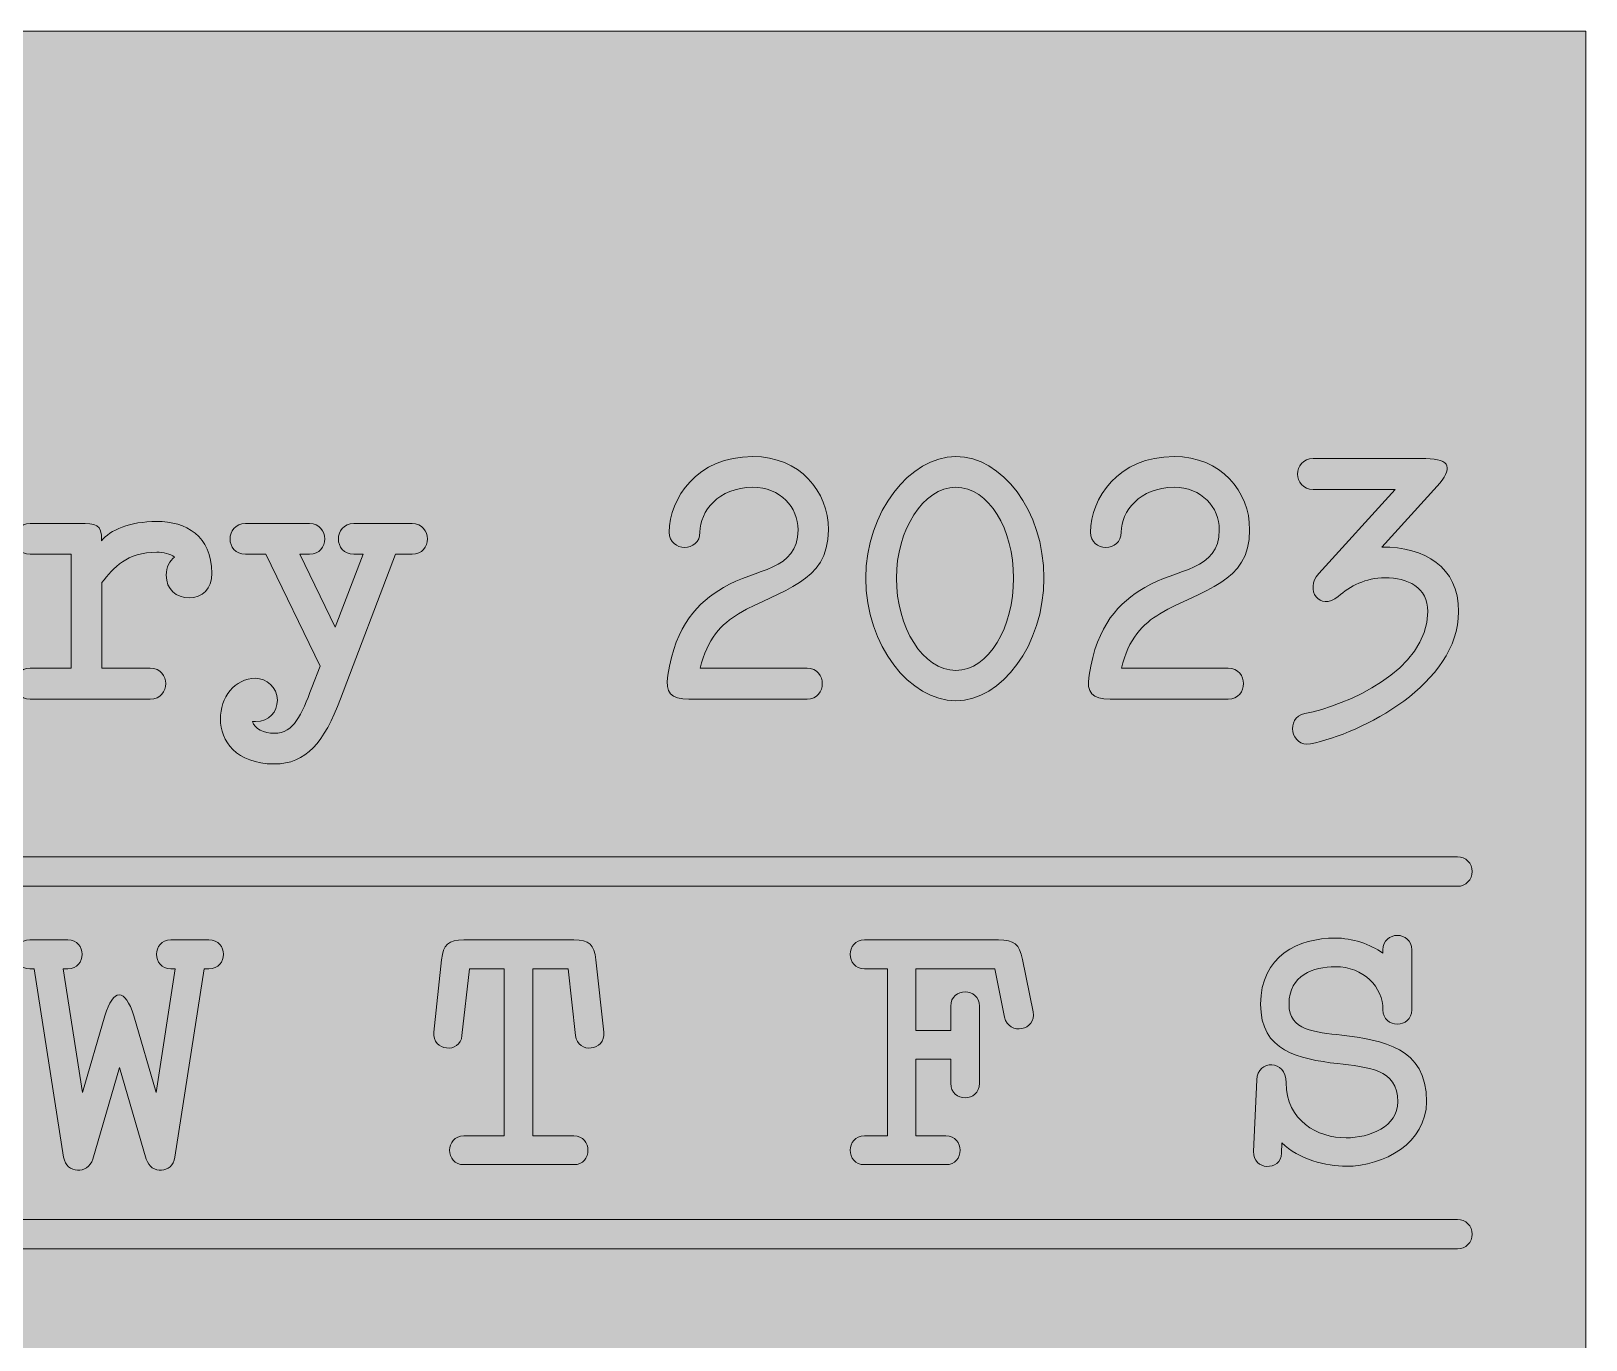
# Model space of a CAD drawing. Extents: x -301 to 968, y -992 to -13.
# Drawn here: x 682.2 to 967.8, y -252.9 to -12.6 of the extents above; entities that cross this region are included whole.
import ezdxf

# ---------------------------------------------------------------- set-up
doc = ezdxf.new("R2010")
doc.units = 0
doc.header["$MEASUREMENT"] = 0
doc.layers.add('Layer 1', color=7, linetype='Continuous', lineweight=0)

# ---------------------------------------------------------------- blocks, each defined once
blk = doc.blocks.new('Block_8')
at = {"layer": 'Layer 1', "true_color": 0x7c3800, "transparency": 33554687}
h = blk.add_hatch(color=36, dxfattribs=at)
h.dxf.hatch_style = 2
edge = h.paths.add_edge_path()
edge.add_spline(control_points=[(713.98, -184.75), (713.98, -184.75), (708.64, -219.37), (708.64, -219.37), (708.17, -222.39), (704.2, -222.57), (703.37, -219.73), (703.37, -219.73), (698.45, -202.89), (698.45, -202.89), (698.45, -202.89), (693.53, -219.73), (693.53, -219.73), (692.7, -222.57), (688.67, -222.39), (688.19, -219.37), (688.19, -219.37), (682.8, -184.75), (682.8, -184.75), (682.8, -184.75), (681.97, -184.75), (681.97, -184.75), (678.41, -184.75), (678.41, -179.47), (681.97, -179.47), (681.97, -179.47), (688.96, -179.47), (688.96, -179.47), (692.46, -179.47), (692.46, -184.75), (688.96, -184.75), (688.96, -184.75), (688.13, -184.75), (688.13, -184.75), (688.13, -184.75), (691.63, -207.51), (691.63, -207.51), (691.63, -207.51), (695.78, -193.4), (695.78, -193.4), (697.26, -188.31), (699.51, -188.25), (701.06, -193.4), (701.06, -193.4), (705.21, -207.51), (705.21, -207.51), (705.21, -207.51), (708.7, -184.75), (708.7, -184.75), (708.7, -184.75), (707.87, -184.75), (707.87, -184.75), (704.38, -184.75), (704.38, -179.47), (707.87, -179.47), (707.87, -179.47), (714.87, -179.47), (714.87, -179.47), (718.43, -179.47), (718.43, -184.75), (714.87, -184.75), (714.87, -184.75), (713.98, -184.75), (713.98, -184.75)], knot_values=[0, 0, 0, 0, 1, 1, 1, 2, 2, 2, 3, 3, 3, 4, 4, 4, 5, 5, 5, 6, 6, 6, 7, 7, 7, 8, 8, 8, 9, 9, 9, 10, 10, 10, 11, 11, 11, 12, 12, 12, 13, 13, 13, 14, 14, 14, 15, 15, 15, 16, 16, 16, 17, 17, 17, 18, 18, 18, 19, 19, 19, 20, 20, 20, 21, 21, 21, 21], degree=3, periodic=0)
h = blk.add_hatch(color=36, dxfattribs=at)
h.dxf.hatch_style = 2
edge = h.paths.add_edge_path()
edge.add_spline(control_points=[(782.22, -197.02), (782.22, -197.02), (780.85, -184.75), (780.85, -184.75), (780.85, -184.75), (774.39, -184.75), (774.39, -184.75), (774.39, -184.75), (774.39, -215.46), (774.39, -215.46), (774.39, -215.46), (781.86, -215.46), (781.86, -215.46), (785.36, -215.46), (785.36, -220.73), (781.86, -220.73), (781.86, -220.73), (761.71, -220.73), (761.71, -220.73), (758.21, -220.73), (758.21, -215.46), (761.71, -215.46), (761.71, -215.46), (769.12, -215.46), (769.12, -215.46), (769.12, -215.46), (769.12, -184.75), (769.12, -184.75), (769.12, -184.75), (762.71, -184.75), (762.71, -184.75), (762.71, -184.75), (761.35, -197.02), (761.35, -197.02), (760.99, -200.46), (755.84, -199.87), (756.19, -196.43), (756.19, -196.43), (757.61, -183.15), (757.61, -183.15), (757.91, -180.24), (758.8, -179.47), (761.71, -179.47), (761.71, -179.47), (781.86, -179.47), (781.86, -179.47), (784.71, -179.47), (785.66, -180.24), (785.95, -183.15), (785.95, -183.15), (787.38, -196.43), (787.38, -196.43), (787.73, -199.87), (782.57, -200.46), (782.22, -197.02)], knot_values=[0, 0, 0, 0, 1, 1, 1, 2, 2, 2, 3, 3, 3, 4, 4, 4, 5, 5, 5, 6, 6, 6, 7, 7, 7, 8, 8, 8, 9, 9, 9, 10, 10, 10, 11, 11, 11, 12, 12, 12, 13, 13, 13, 14, 14, 14, 15, 15, 15, 16, 16, 16, 17, 17, 17, 18, 18, 18, 18], degree=3, periodic=0)
h = blk.add_hatch(color=36, dxfattribs=at)
h.dxf.hatch_style = 2
edge = h.paths.add_edge_path()
edge.add_spline(control_points=[(861.01, -193.64), (861.01, -193.64), (859.23, -184.75), (859.23, -184.75), (859.23, -184.75), (844.71, -184.75), (844.71, -184.75), (844.71, -184.75), (844.71, -196.07), (844.71, -196.07), (844.71, -196.07), (851.11, -196.07), (851.11, -196.07), (851.11, -196.07), (851.11, -191.63), (851.11, -191.63), (851.11, -188.13), (856.38, -188.13), (856.38, -191.63), (856.38, -191.63), (856.38, -205.79), (856.38, -205.79), (856.38, -209.35), (851.11, -209.35), (851.11, -205.79), (851.11, -205.79), (851.11, -201.35), (851.11, -201.35), (851.11, -201.35), (844.71, -201.35), (844.71, -201.35), (844.71, -201.35), (844.71, -215.46), (844.71, -215.46), (844.71, -215.46), (850.22, -215.46), (850.22, -215.46), (853.72, -215.46), (853.72, -220.73), (850.22, -220.73), (850.22, -220.73), (835.28, -220.73), (835.28, -220.73), (831.78, -220.73), (831.78, -215.46), (835.28, -215.46), (835.28, -215.46), (839.49, -215.46), (839.49, -215.46), (839.49, -215.46), (839.49, -184.75), (839.49, -184.75), (839.49, -184.75), (835.28, -184.75), (835.28, -184.75), (831.78, -184.75), (831.78, -179.47), (835.28, -179.47), (835.28, -179.47), (859.88, -179.47), (859.88, -179.47), (862.79, -179.47), (863.74, -180.24), (864.27, -183.03), (864.27, -183.03), (866.23, -192.69), (866.23, -192.69), (866.94, -196.07), (861.72, -197.14), (861.01, -193.64)], knot_values=[0, 0, 0, 0, 1, 1, 1, 2, 2, 2, 3, 3, 3, 4, 4, 4, 5, 5, 5, 6, 6, 6, 7, 7, 7, 8, 8, 8, 9, 9, 9, 10, 10, 10, 11, 11, 11, 12, 12, 12, 13, 13, 13, 14, 14, 14, 15, 15, 15, 16, 16, 16, 17, 17, 17, 18, 18, 18, 19, 19, 19, 20, 20, 20, 21, 21, 21, 22, 22, 22, 23, 23, 23, 23], degree=3, periodic=0)
h = blk.add_hatch(color=36, dxfattribs=at)
h.dxf.hatch_style = 2
edge = h.paths.add_edge_path()
edge.add_spline(control_points=[(923.73, -221.03), (920.12, -221.03), (914.96, -219.73), (911.93, -216.7), (911.93, -216.7), (911.88, -218.6), (911.88, -218.6), (911.76, -222.04), (906.54, -221.8), (906.72, -218.3), (906.72, -218.3), (907.31, -205.14), (907.31, -205.14), (907.49, -201.41), (912.71, -201.35), (912.71, -205.68), (912.71, -212.67), (918.52, -215.81), (923.73, -215.81), (928.06, -215.81), (933.22, -213.74), (933.22, -209.17), (933.22, -203.07), (927.59, -202.83), (922.13, -202.18), (915.02, -201.29), (908.02, -199.98), (908.02, -191.27), (908.02, -182.38), (915.02, -179.12), (921.72, -179.12), (924.86, -179.12), (928.18, -180.24), (930.49, -181.9), (930.49, -181.9), (930.49, -181.31), (930.49, -181.31), (930.49, -177.75), (935.77, -177.75), (935.77, -181.31), (935.77, -181.31), (935.77, -192.28), (935.77, -192.28), (935.77, -195.78), (930.49, -195.78), (930.49, -192.28), (930.49, -188.13), (926.99, -184.39), (921.72, -184.39), (917.75, -184.39), (913.24, -185.88), (913.24, -191.27), (913.24, -196.13), (917.98, -196.37), (922.96, -196.96), (930.43, -197.91), (938.49, -199.1), (938.49, -209.17), (938.49, -216.7), (930.67, -221.03), (923.73, -221.03)], knot_values=[0, 0, 0, 0, 1, 1, 1, 2, 2, 2, 3, 3, 3, 4, 4, 4, 5, 5, 5, 6, 6, 6, 7, 7, 7, 8, 8, 8, 9, 9, 9, 10, 10, 10, 11, 11, 11, 12, 12, 12, 13, 13, 13, 14, 14, 14, 15, 15, 15, 16, 16, 16, 17, 17, 17, 18, 18, 18, 19, 19, 19, 20, 20, 20, 20], degree=3, periodic=0)
at = {"layer": 'Layer 1'}
for points, knots in [([(713.98, -184.75), (713.98, -184.75), (708.64, -219.37), (708.64, -219.37), (708.17, -222.39), (704.2, -222.57), (703.37, -219.73), (703.37, -219.73), (698.45, -202.89), (698.45, -202.89), (698.45, -202.89), (693.53, -219.73), (693.53, -219.73), (692.7, -222.57), (688.67, -222.39), (688.19, -219.37), (688.19, -219.37), (682.8, -184.75), (682.8, -184.75), (682.8, -184.75), (681.97, -184.75), (681.97, -184.75), (678.41, -184.75), (678.41, -179.47), (681.97, -179.47), (681.97, -179.47), (688.96, -179.47), (688.96, -179.47), (692.46, -179.47), (692.46, -184.75), (688.96, -184.75), (688.96, -184.75), (688.13, -184.75), (688.13, -184.75), (688.13, -184.75), (691.63, -207.51), (691.63, -207.51), (691.63, -207.51), (695.78, -193.4), (695.78, -193.4), (697.26, -188.31), (699.51, -188.25), (701.06, -193.4), (701.06, -193.4), (705.21, -207.51), (705.21, -207.51), (705.21, -207.51), (708.7, -184.75), (708.7, -184.75), (708.7, -184.75), (707.87, -184.75), (707.87, -184.75), (704.38, -184.75), (704.38, -179.47), (707.87, -179.47), (707.87, -179.47), (714.87, -179.47), (714.87, -179.47), (718.43, -179.47), (718.43, -184.75), (714.87, -184.75), (714.87, -184.75), (713.98, -184.75), (713.98, -184.75)], [0, 0, 0, 0, 1, 1, 1, 2, 2, 2, 3, 3, 3, 4, 4, 4, 5, 5, 5, 6, 6, 6, 7, 7, 7, 8, 8, 8, 9, 9, 9, 10, 10, 10, 11, 11, 11, 12, 12, 12, 13, 13, 13, 14, 14, 14, 15, 15, 15, 16, 16, 16, 17, 17, 17, 18, 18, 18, 19, 19, 19, 20, 20, 20, 21, 21, 21, 21]), ([(782.22, -197.02), (782.22, -197.02), (780.85, -184.75), (780.85, -184.75), (780.85, -184.75), (774.39, -184.75), (774.39, -184.75), (774.39, -184.75), (774.39, -215.46), (774.39, -215.46), (774.39, -215.46), (781.86, -215.46), (781.86, -215.46), (785.36, -215.46), (785.36, -220.73), (781.86, -220.73), (781.86, -220.73), (761.71, -220.73), (761.71, -220.73), (758.21, -220.73), (758.21, -215.46), (761.71, -215.46), (761.71, -215.46), (769.12, -215.46), (769.12, -215.46), (769.12, -215.46), (769.12, -184.75), (769.12, -184.75), (769.12, -184.75), (762.71, -184.75), (762.71, -184.75), (762.71, -184.75), (761.35, -197.02), (761.35, -197.02), (760.99, -200.46), (755.84, -199.87), (756.19, -196.43), (756.19, -196.43), (757.61, -183.15), (757.61, -183.15), (757.91, -180.24), (758.8, -179.47), (761.71, -179.47), (761.71, -179.47), (781.86, -179.47), (781.86, -179.47), (784.71, -179.47), (785.66, -180.24), (785.95, -183.15), (785.95, -183.15), (787.38, -196.43), (787.38, -196.43), (787.73, -199.87), (782.57, -200.46), (782.22, -197.02)], [0, 0, 0, 0, 1, 1, 1, 2, 2, 2, 3, 3, 3, 4, 4, 4, 5, 5, 5, 6, 6, 6, 7, 7, 7, 8, 8, 8, 9, 9, 9, 10, 10, 10, 11, 11, 11, 12, 12, 12, 13, 13, 13, 14, 14, 14, 15, 15, 15, 16, 16, 16, 17, 17, 17, 18, 18, 18, 18]), ([(861.01, -193.64), (861.01, -193.64), (859.23, -184.75), (859.23, -184.75), (859.23, -184.75), (844.71, -184.75), (844.71, -184.75), (844.71, -184.75), (844.71, -196.07), (844.71, -196.07), (844.71, -196.07), (851.11, -196.07), (851.11, -196.07), (851.11, -196.07), (851.11, -191.63), (851.11, -191.63), (851.11, -188.13), (856.38, -188.13), (856.38, -191.63), (856.38, -191.63), (856.38, -205.79), (856.38, -205.79), (856.38, -209.35), (851.11, -209.35), (851.11, -205.79), (851.11, -205.79), (851.11, -201.35), (851.11, -201.35), (851.11, -201.35), (844.71, -201.35), (844.71, -201.35), (844.71, -201.35), (844.71, -215.46), (844.71, -215.46), (844.71, -215.46), (850.22, -215.46), (850.22, -215.46), (853.72, -215.46), (853.72, -220.73), (850.22, -220.73), (850.22, -220.73), (835.28, -220.73), (835.28, -220.73), (831.78, -220.73), (831.78, -215.46), (835.28, -215.46), (835.28, -215.46), (839.49, -215.46), (839.49, -215.46), (839.49, -215.46), (839.49, -184.75), (839.49, -184.75), (839.49, -184.75), (835.28, -184.75), (835.28, -184.75), (831.78, -184.75), (831.78, -179.47), (835.28, -179.47), (835.28, -179.47), (859.88, -179.47), (859.88, -179.47), (862.79, -179.47), (863.74, -180.24), (864.27, -183.03), (864.27, -183.03), (866.23, -192.69), (866.23, -192.69), (866.94, -196.07), (861.72, -197.14), (861.01, -193.64)], [0, 0, 0, 0, 1, 1, 1, 2, 2, 2, 3, 3, 3, 4, 4, 4, 5, 5, 5, 6, 6, 6, 7, 7, 7, 8, 8, 8, 9, 9, 9, 10, 10, 10, 11, 11, 11, 12, 12, 12, 13, 13, 13, 14, 14, 14, 15, 15, 15, 16, 16, 16, 17, 17, 17, 18, 18, 18, 19, 19, 19, 20, 20, 20, 21, 21, 21, 22, 22, 22, 23, 23, 23, 23]), ([(923.73, -221.03), (920.12, -221.03), (914.96, -219.73), (911.93, -216.7), (911.93, -216.7), (911.88, -218.6), (911.88, -218.6), (911.76, -222.04), (906.54, -221.8), (906.72, -218.3), (906.72, -218.3), (907.31, -205.14), (907.31, -205.14), (907.49, -201.41), (912.71, -201.35), (912.71, -205.68), (912.71, -212.67), (918.52, -215.81), (923.73, -215.81), (928.06, -215.81), (933.22, -213.74), (933.22, -209.17), (933.22, -203.07), (927.59, -202.83), (922.13, -202.18), (915.02, -201.29), (908.02, -199.98), (908.02, -191.27), (908.02, -182.38), (915.02, -179.12), (921.72, -179.12), (924.86, -179.12), (928.18, -180.24), (930.49, -181.9), (930.49, -181.9), (930.49, -181.31), (930.49, -181.31), (930.49, -177.75), (935.77, -177.75), (935.77, -181.31), (935.77, -181.31), (935.77, -192.28), (935.77, -192.28), (935.77, -195.78), (930.49, -195.78), (930.49, -192.28), (930.49, -188.13), (926.99, -184.39), (921.72, -184.39), (917.75, -184.39), (913.24, -185.88), (913.24, -191.27), (913.24, -196.13), (917.98, -196.37), (922.96, -196.96), (930.43, -197.91), (938.49, -199.1), (938.49, -209.17), (938.49, -216.7), (930.67, -221.03), (923.73, -221.03)], [0, 0, 0, 0, 1, 1, 1, 2, 2, 2, 3, 3, 3, 4, 4, 4, 5, 5, 5, 6, 6, 6, 7, 7, 7, 8, 8, 8, 9, 9, 9, 10, 10, 10, 11, 11, 11, 12, 12, 12, 13, 13, 13, 14, 14, 14, 15, 15, 15, 16, 16, 16, 17, 17, 17, 18, 18, 18, 19, 19, 19, 20, 20, 20, 20])]:
    blk.add_open_spline(points, degree=3, knots=knots, dxfattribs=at)
blk = doc.blocks.new('Block_9')
at = {"layer": 'Layer 1', "true_color": 0x7c3800, "transparency": 33554687}
h = blk.add_hatch(color=36, dxfattribs=at)
h.dxf.hatch_style = 2
edge = h.paths.add_edge_path()
edge.add_spline(control_points=[(944.18, -169.62), (944.18, -169.62), (447.06, -169.62), (447.06, -169.62), (445.56, -169.62), (444.35, -168.41), (444.35, -166.91), (444.35, -165.41), (445.56, -164.2), (447.06, -164.2), (447.06, -164.2), (944.18, -164.2), (944.18, -164.2), (945.68, -164.2), (946.9, -165.41), (946.9, -166.91), (946.9, -168.41), (945.68, -169.62), (944.18, -169.62)], knot_values=[0, 0, 0, 0, 1, 1, 1, 2, 2, 2, 3, 3, 3, 4, 4, 4, 5, 5, 5, 6, 6, 6, 6], degree=3, periodic=0)
h = blk.add_hatch(color=36, dxfattribs=at)
h.dxf.hatch_style = 2
edge = h.paths.add_edge_path()
edge.add_spline(control_points=[(944.18, -236.2), (944.18, -236.2), (447.06, -236.2), (447.06, -236.2), (445.56, -236.2), (444.35, -234.99), (444.35, -233.49), (444.35, -231.99), (445.56, -230.78), (447.06, -230.78), (447.06, -230.78), (944.18, -230.78), (944.18, -230.78), (945.68, -230.78), (946.9, -231.99), (946.9, -233.49), (946.9, -234.99), (945.68, -236.2), (944.18, -236.2)], knot_values=[0, 0, 0, 0, 1, 1, 1, 2, 2, 2, 3, 3, 3, 4, 4, 4, 5, 5, 5, 6, 6, 6, 6], degree=3, periodic=0)
at = {"layer": 'Layer 1'}
for points in [[(944.18, -169.62), (944.18, -169.62), (447.06, -169.62), (447.06, -169.62), (445.56, -169.62), (444.35, -168.41), (444.35, -166.91), (444.35, -165.41), (445.56, -164.2), (447.06, -164.2), (447.06, -164.2), (944.18, -164.2), (944.18, -164.2), (945.68, -164.2), (946.9, -165.41), (946.9, -166.91), (946.9, -168.41), (945.68, -169.62), (944.18, -169.62)], [(944.18, -236.2), (944.18, -236.2), (447.06, -236.2), (447.06, -236.2), (445.56, -236.2), (444.35, -234.99), (444.35, -233.49), (444.35, -231.99), (445.56, -230.78), (447.06, -230.78), (447.06, -230.78), (944.18, -230.78), (944.18, -230.78), (945.68, -230.78), (946.9, -231.99), (946.9, -233.49), (946.9, -234.99), (945.68, -236.2), (944.18, -236.2)]]:
    blk.add_open_spline(points, degree=3, knots=[0, 0, 0, 0, 1, 1, 1, 2, 2, 2, 3, 3, 3, 4, 4, 4, 5, 5, 5, 6, 6, 6, 6], dxfattribs=at)
blk = doc.blocks.new('Block_2')
at = {"layer": 'Layer 1'}
for name in ['Block_9', 'Block_8']:
    blk.add_blockref(name, (0, 0), dxfattribs=at)
blk = doc.blocks.new('Block_10')
at = {"layer": 'Layer 1', "true_color": 0x7c3800, "transparency": 33554687}
h = blk.add_hatch(color=36, dxfattribs=at)
h.dxf.hatch_style = 2
edge = h.paths.add_edge_path()
edge.add_spline(control_points=[(812.16, -119.57), (809.06, -121.41), (806.33, -124.2), (805.12, -129.59), (805.12, -129.59), (824.72, -129.59), (824.72, -129.59), (828.46, -129.59), (828.46, -135.23), (824.72, -135.23), (824.72, -135.23), (803.03, -135.23), (803.03, -135.23), (799.67, -135.23), (798.66, -134.15), (799.16, -130.86), (800.62, -121.6), (804.68, -117.47), (809.37, -114.75), (815.33, -111.2), (823.07, -111.77), (823.07, -104.16), (823.07, -100.03), (819.84, -96.36), (814.76, -96.36), (808.42, -96.36), (805.06, -100.8), (805.06, -104.6), (805.06, -108.34), (799.42, -108.34), (799.42, -104.6), (799.42, -98.39), (804.49, -90.71), (814.76, -90.71), (823.39, -90.71), (828.65, -97.12), (828.65, -104.16), (828.65, -114.05), (819.96, -115), (812.16, -119.57)], knot_values=[0, 0, 0, 0, 1, 1, 1, 2, 2, 2, 3, 3, 3, 4, 4, 4, 5, 5, 5, 6, 6, 6, 7, 7, 7, 8, 8, 8, 9, 9, 9, 10, 10, 10, 11, 11, 11, 12, 12, 12, 13, 13, 13, 13], degree=3, periodic=0)
h = blk.add_hatch(color=36, dxfattribs=at)
h.dxf.hatch_style = 2
edge = h.paths.add_edge_path()
edge.add_spline(control_points=[(852.05, -96.36), (846.02, -96.36), (841.14, -104.28), (841.14, -113.03), (841.14, -122.04), (845.96, -129.97), (852.05, -129.97), (858.14, -129.97), (862.64, -121.98), (862.64, -113.03), (862.64, -104.09), (858.14, -96.36), (852.05, -96.36)], knot_values=[0, 0, 0, 0, 1, 1, 1, 2, 2, 2, 3, 3, 3, 4, 4, 4, 4], degree=3, periodic=0)
edge = h.paths.add_edge_path()
edge.add_spline(control_points=[(852.05, -135.55), (843.68, -135.55), (835.5, -125.46), (835.5, -113.03), (835.5, -100.92), (843.68, -90.71), (852.05, -90.71), (860.48, -90.71), (868.22, -100.54), (868.22, -113.03), (868.22, -125.34), (860.42, -135.55), (852.05, -135.55)], knot_values=[0, 0, 0, 0, 1, 1, 1, 2, 2, 2, 3, 3, 3, 4, 4, 4, 4], degree=3, periodic=0)
h = blk.add_hatch(color=36, dxfattribs=at)
h.dxf.hatch_style = 2
edge = h.paths.add_edge_path()
edge.add_spline(control_points=[(889.52, -119.57), (886.42, -121.41), (883.69, -124.2), (882.49, -129.59), (882.49, -129.59), (902.08, -129.59), (902.08, -129.59), (905.82, -129.59), (905.82, -135.23), (902.08, -135.23), (902.08, -135.23), (880.39, -135.23), (880.39, -135.23), (877.03, -135.23), (876.02, -134.15), (876.52, -130.86), (877.98, -121.6), (882.04, -117.47), (886.73, -114.75), (892.7, -111.2), (900.43, -111.77), (900.43, -104.16), (900.43, -100.03), (897.2, -96.36), (892.13, -96.36), (885.78, -96.36), (882.42, -100.8), (882.42, -104.6), (882.42, -108.34), (876.78, -108.34), (876.78, -104.6), (876.78, -98.39), (881.85, -90.71), (892.13, -90.71), (900.75, -90.71), (906.01, -97.12), (906.01, -104.16), (906.01, -114.05), (897.33, -115), (889.52, -119.57)], knot_values=[0, 0, 0, 0, 1, 1, 1, 2, 2, 2, 3, 3, 3, 4, 4, 4, 5, 5, 5, 6, 6, 6, 7, 7, 7, 8, 8, 8, 9, 9, 9, 10, 10, 10, 11, 11, 11, 12, 12, 12, 13, 13, 13, 13], degree=3, periodic=0)
h = blk.add_hatch(color=36, dxfattribs=at)
h.dxf.hatch_style = 2
edge = h.paths.add_edge_path()
edge.add_spline(control_points=[(917.17, -143.47), (913.56, -144.17), (912.48, -138.59), (916.16, -137.89), (923.64, -136.5), (938.73, -129.97), (938.73, -119.19), (938.73, -114.68), (935.06, -112.97), (930.87, -112.97), (927.26, -112.97), (924.47, -114.49), (922.25, -116.4), (918.88, -119.19), (916.03, -115.13), (918.69, -112.21), (918.69, -112.21), (932.71, -96.74), (932.71, -96.74), (932.71, -96.74), (917.68, -96.74), (917.68, -96.74), (913.87, -96.74), (913.87, -91.09), (917.68, -91.09), (917.68, -91.09), (938.35, -91.09), (938.35, -91.09), (943.05, -91.09), (943.3, -92.99), (940.45, -96.17), (940.45, -96.17), (930.3, -107.33), (930.3, -107.33), (938.16, -107.33), (944.38, -110.88), (944.38, -119.19), (944.38, -132.5), (926.56, -141.57), (917.17, -143.47)], knot_values=[0, 0, 0, 0, 1, 1, 1, 2, 2, 2, 3, 3, 3, 4, 4, 4, 5, 5, 5, 6, 6, 6, 7, 7, 7, 8, 8, 8, 9, 9, 9, 10, 10, 10, 11, 11, 11, 12, 12, 12, 13, 13, 13, 13], degree=3, periodic=0)
h = blk.add_hatch(color=36, dxfattribs=at)
h.dxf.hatch_style = 2
edge = h.paths.add_edge_path()
edge.add_spline(control_points=[(711.28, -116.65), (708.87, -116.65), (707.03, -115.13), (707.03, -112.46), (707.03, -111.01), (707.66, -109.86), (708.55, -109.17), (707.72, -108.53), (706.52, -108.28), (705.31, -108.28), (699.8, -108.28), (697.32, -111.07), (695.23, -113.86), (695.23, -113.86), (695.23, -129.59), (695.23, -129.59), (695.23, -129.59), (704.11, -129.59), (704.11, -129.59), (707.91, -129.59), (707.91, -135.23), (704.11, -135.23), (704.11, -135.23), (682.04, -135.23), (682.04, -135.23), (678.3, -135.23), (678.3, -129.59), (682.04, -129.59), (682.04, -129.59), (689.59, -129.59), (689.59, -129.59), (689.59, -129.59), (689.59, -108.66), (689.59, -108.66), (689.59, -108.66), (682.04, -108.66), (682.04, -108.66), (678.3, -108.66), (678.3, -103.02), (682.04, -103.02), (682.04, -103.02), (691.05, -103.02), (691.05, -103.02), (694.15, -103.02), (695.17, -103.02), (695.17, -106.19), (696.69, -104.22), (700.3, -102.63), (705.31, -102.63), (710.64, -102.63), (715.4, -105.23), (715.4, -112.15), (715.4, -115), (713.62, -116.65), (711.28, -116.65)], knot_values=[0, 0, 0, 0, 1, 1, 1, 2, 2, 2, 3, 3, 3, 4, 4, 4, 5, 5, 5, 6, 6, 6, 7, 7, 7, 8, 8, 8, 9, 9, 9, 10, 10, 10, 11, 11, 11, 12, 12, 12, 13, 13, 13, 14, 14, 14, 15, 15, 15, 16, 16, 16, 17, 17, 17, 18, 18, 18, 18], degree=3, periodic=0)
h = blk.add_hatch(color=36, dxfattribs=at)
h.dxf.hatch_style = 2
edge = h.paths.add_edge_path()
edge.add_spline(control_points=[(749.13, -108.66), (749.13, -108.66), (739.05, -135.17), (739.05, -135.17), (736, -143.22), (732.77, -147.15), (726.87, -147.15), (719.83, -147.15), (716.98, -142.9), (716.98, -138.91), (716.98, -134.98), (719.58, -131.43), (723.45, -131.43), (725.41, -131.43), (727.44, -133.07), (727.44, -135.42), (727.44, -137.64), (725.92, -139.35), (723.45, -139.35), (723.26, -139.35), (723, -139.35), (722.88, -139.35), (723.26, -140.75), (724.97, -141.51), (726.87, -141.51), (730.55, -141.51), (731.82, -138.15), (733.79, -133.14), (733.79, -133.14), (735.31, -129.21), (735.31, -129.21), (735.31, -129.21), (725.35, -108.66), (725.35, -108.66), (725.35, -108.66), (721.61, -108.66), (721.61, -108.66), (717.8, -108.66), (717.8, -103.02), (721.61, -103.02), (721.61, -103.02), (733.34, -103.02), (733.34, -103.02), (737.08, -103.02), (737.08, -108.66), (733.34, -108.66), (733.34, -108.66), (731.57, -108.66), (731.57, -108.66), (731.57, -108.66), (738.03, -122.04), (738.03, -122.04), (738.03, -122.04), (743.17, -108.66), (743.17, -108.66), (743.17, -108.66), (741.46, -108.66), (741.46, -108.66), (737.72, -108.66), (737.72, -103.02), (741.46, -103.02), (741.46, -103.02), (752.18, -103.02), (752.18, -103.02), (755.92, -103.02), (755.92, -108.66), (752.18, -108.66), (752.18, -108.66), (749.13, -108.66), (749.13, -108.66)], knot_values=[0, 0, 0, 0, 1, 1, 1, 2, 2, 2, 3, 3, 3, 4, 4, 4, 5, 5, 5, 6, 6, 6, 7, 7, 7, 8, 8, 8, 9, 9, 9, 10, 10, 10, 11, 11, 11, 12, 12, 12, 13, 13, 13, 14, 14, 14, 15, 15, 15, 16, 16, 16, 17, 17, 17, 18, 18, 18, 19, 19, 19, 20, 20, 20, 21, 21, 21, 22, 22, 22, 23, 23, 23, 23], degree=3, periodic=0)
at = {"layer": 'Layer 1'}
for points, knots in [([(812.16, -119.57), (809.06, -121.41), (806.33, -124.2), (805.12, -129.59), (805.12, -129.59), (824.72, -129.59), (824.72, -129.59), (828.46, -129.59), (828.46, -135.23), (824.72, -135.23), (824.72, -135.23), (803.03, -135.23), (803.03, -135.23), (799.67, -135.23), (798.66, -134.15), (799.16, -130.86), (800.62, -121.6), (804.68, -117.47), (809.37, -114.75), (815.33, -111.2), (823.07, -111.77), (823.07, -104.16), (823.07, -100.03), (819.84, -96.36), (814.76, -96.36), (808.42, -96.36), (805.06, -100.8), (805.06, -104.6), (805.06, -108.34), (799.42, -108.34), (799.42, -104.6), (799.42, -98.39), (804.49, -90.71), (814.76, -90.71), (823.39, -90.71), (828.65, -97.12), (828.65, -104.16), (828.65, -114.05), (819.96, -115), (812.16, -119.57)], [0, 0, 0, 0, 1, 1, 1, 2, 2, 2, 3, 3, 3, 4, 4, 4, 5, 5, 5, 6, 6, 6, 7, 7, 7, 8, 8, 8, 9, 9, 9, 10, 10, 10, 11, 11, 11, 12, 12, 12, 13, 13, 13, 13]), ([(852.05, -135.55), (843.68, -135.55), (835.5, -125.46), (835.5, -113.03), (835.5, -100.92), (843.68, -90.71), (852.05, -90.71), (860.48, -90.71), (868.22, -100.54), (868.22, -113.03), (868.22, -125.34), (860.42, -135.55), (852.05, -135.55)], [0, 0, 0, 0, 1, 1, 1, 2, 2, 2, 3, 3, 3, 4, 4, 4, 4]), ([(889.52, -119.57), (886.42, -121.41), (883.69, -124.2), (882.49, -129.59), (882.49, -129.59), (902.08, -129.59), (902.08, -129.59), (905.82, -129.59), (905.82, -135.23), (902.08, -135.23), (902.08, -135.23), (880.39, -135.23), (880.39, -135.23), (877.03, -135.23), (876.02, -134.15), (876.52, -130.86), (877.98, -121.6), (882.04, -117.47), (886.73, -114.75), (892.7, -111.2), (900.43, -111.77), (900.43, -104.16), (900.43, -100.03), (897.2, -96.36), (892.13, -96.36), (885.78, -96.36), (882.42, -100.8), (882.42, -104.6), (882.42, -108.34), (876.78, -108.34), (876.78, -104.6), (876.78, -98.39), (881.85, -90.71), (892.13, -90.71), (900.75, -90.71), (906.01, -97.12), (906.01, -104.16), (906.01, -114.05), (897.33, -115), (889.52, -119.57)], [0, 0, 0, 0, 1, 1, 1, 2, 2, 2, 3, 3, 3, 4, 4, 4, 5, 5, 5, 6, 6, 6, 7, 7, 7, 8, 8, 8, 9, 9, 9, 10, 10, 10, 11, 11, 11, 12, 12, 12, 13, 13, 13, 13]), ([(917.17, -143.47), (913.56, -144.17), (912.48, -138.59), (916.16, -137.89), (923.64, -136.5), (938.73, -129.97), (938.73, -119.19), (938.73, -114.68), (935.06, -112.97), (930.87, -112.97), (927.26, -112.97), (924.47, -114.49), (922.25, -116.4), (918.88, -119.19), (916.03, -115.13), (918.69, -112.21), (918.69, -112.21), (932.71, -96.74), (932.71, -96.74), (932.71, -96.74), (917.68, -96.74), (917.68, -96.74), (913.87, -96.74), (913.87, -91.09), (917.68, -91.09), (917.68, -91.09), (938.35, -91.09), (938.35, -91.09), (943.05, -91.09), (943.3, -92.99), (940.45, -96.17), (940.45, -96.17), (930.3, -107.33), (930.3, -107.33), (938.16, -107.33), (944.38, -110.88), (944.38, -119.19), (944.38, -132.5), (926.56, -141.57), (917.17, -143.47)], [0, 0, 0, 0, 1, 1, 1, 2, 2, 2, 3, 3, 3, 4, 4, 4, 5, 5, 5, 6, 6, 6, 7, 7, 7, 8, 8, 8, 9, 9, 9, 10, 10, 10, 11, 11, 11, 12, 12, 12, 13, 13, 13, 13]), ([(852.05, -96.36), (846.02, -96.36), (841.14, -104.28), (841.14, -113.03), (841.14, -122.04), (845.96, -129.97), (852.05, -129.97), (858.14, -129.97), (862.64, -121.98), (862.64, -113.03), (862.64, -104.09), (858.14, -96.36), (852.05, -96.36)], [0, 0, 0, 0, 1, 1, 1, 2, 2, 2, 3, 3, 3, 4, 4, 4, 4]), ([(711.28, -116.65), (708.87, -116.65), (707.03, -115.13), (707.03, -112.46), (707.03, -111.01), (707.66, -109.86), (708.55, -109.17), (707.72, -108.53), (706.52, -108.28), (705.31, -108.28), (699.8, -108.28), (697.32, -111.07), (695.23, -113.86), (695.23, -113.86), (695.23, -129.59), (695.23, -129.59), (695.23, -129.59), (704.11, -129.59), (704.11, -129.59), (707.91, -129.59), (707.91, -135.23), (704.11, -135.23), (704.11, -135.23), (682.04, -135.23), (682.04, -135.23), (678.3, -135.23), (678.3, -129.59), (682.04, -129.59), (682.04, -129.59), (689.59, -129.59), (689.59, -129.59), (689.59, -129.59), (689.59, -108.66), (689.59, -108.66), (689.59, -108.66), (682.04, -108.66), (682.04, -108.66), (678.3, -108.66), (678.3, -103.02), (682.04, -103.02), (682.04, -103.02), (691.05, -103.02), (691.05, -103.02), (694.15, -103.02), (695.17, -103.02), (695.17, -106.19), (696.69, -104.22), (700.3, -102.63), (705.31, -102.63), (710.64, -102.63), (715.4, -105.23), (715.4, -112.15), (715.4, -115), (713.62, -116.65), (711.28, -116.65)], [0, 0, 0, 0, 1, 1, 1, 2, 2, 2, 3, 3, 3, 4, 4, 4, 5, 5, 5, 6, 6, 6, 7, 7, 7, 8, 8, 8, 9, 9, 9, 10, 10, 10, 11, 11, 11, 12, 12, 12, 13, 13, 13, 14, 14, 14, 15, 15, 15, 16, 16, 16, 17, 17, 17, 18, 18, 18, 18]), ([(749.13, -108.66), (749.13, -108.66), (739.05, -135.17), (739.05, -135.17), (736, -143.22), (732.77, -147.15), (726.87, -147.15), (719.83, -147.15), (716.98, -142.9), (716.98, -138.91), (716.98, -134.98), (719.58, -131.43), (723.45, -131.43), (725.41, -131.43), (727.44, -133.07), (727.44, -135.42), (727.44, -137.64), (725.92, -139.35), (723.45, -139.35), (723.26, -139.35), (723, -139.35), (722.88, -139.35), (723.26, -140.75), (724.97, -141.51), (726.87, -141.51), (730.55, -141.51), (731.82, -138.15), (733.79, -133.14), (733.79, -133.14), (735.31, -129.21), (735.31, -129.21), (735.31, -129.21), (725.35, -108.66), (725.35, -108.66), (725.35, -108.66), (721.61, -108.66), (721.61, -108.66), (717.8, -108.66), (717.8, -103.02), (721.61, -103.02), (721.61, -103.02), (733.34, -103.02), (733.34, -103.02), (737.08, -103.02), (737.08, -108.66), (733.34, -108.66), (733.34, -108.66), (731.57, -108.66), (731.57, -108.66), (731.57, -108.66), (738.03, -122.04), (738.03, -122.04), (738.03, -122.04), (743.17, -108.66), (743.17, -108.66), (743.17, -108.66), (741.46, -108.66), (741.46, -108.66), (737.72, -108.66), (737.72, -103.02), (741.46, -103.02), (741.46, -103.02), (752.18, -103.02), (752.18, -103.02), (755.92, -103.02), (755.92, -108.66), (752.18, -108.66), (752.18, -108.66), (749.13, -108.66), (749.13, -108.66)], [0, 0, 0, 0, 1, 1, 1, 2, 2, 2, 3, 3, 3, 4, 4, 4, 5, 5, 5, 6, 6, 6, 7, 7, 7, 8, 8, 8, 9, 9, 9, 10, 10, 10, 11, 11, 11, 12, 12, 12, 13, 13, 13, 14, 14, 14, 15, 15, 15, 16, 16, 16, 17, 17, 17, 18, 18, 18, 19, 19, 19, 20, 20, 20, 21, 21, 21, 22, 22, 22, 23, 23, 23, 23])]:
    blk.add_open_spline(points, degree=3, knots=knots, dxfattribs=at)
blk = doc.blocks.new('Block_1')
at = {"layer": 'Layer 1'}
for name in ['Block_10', 'Block_2']:
    blk.add_blockref(name, (0, 0), dxfattribs=at)
blk = doc.blocks.new('Block_0')
at = {"layer": 'Layer 1', "true_color": 0xffe3b6, "transparency": 33554687}
h = blk.add_hatch(color=254, dxfattribs=at)
h.dxf.hatch_style = 2
edge = h.paths.add_edge_path()
edge.add_spline(control_points=[(243.19, -66.21), (235.35, -66.21), (229.55, -59.8), (229.21, -52.23), (228.87, -44.68), (235.88, -38.25), (243.19, -38.25), (251.03, -38.25), (256.83, -44.65), (257.17, -52.23), (257.51, -59.78), (250.5, -66.21), (243.19, -66.21)], knot_values=[0, 0, 0, 0, 1, 1, 1, 2, 2, 2, 3, 3, 3, 4, 4, 4, 4], degree=3, periodic=0)
edge = h.paths.add_edge_path()
edge.add_spline(control_points=[(207.64, -12.59), (207.64, -12.59), (209.69, -211.19), (209.69, -211.19), (210.55, -294.7), (212.59, -321), (249.28, -297.44), (270.77, -283.63), (298.46, -276.44), (324.35, -276.17), (387.3, -275.53), (438.86, -325.79), (439.5, -388.41), (440.15, -451.04), (389.64, -502.34), (326.69, -502.98), (300.8, -503.25), (272.98, -496.63), (251.2, -483.27), (214.03, -460.46), (212.54, -486.79), (213.4, -570.3), (213.4, -570.3), (215.45, -768.76), (215.45, -768.76), (215.45, -768.76), (414.9, -766.72), (414.9, -766.72), (498.86, -765.86), (525.32, -767.36), (502.4, -804.35), (488.97, -826.01), (482.31, -853.69), (482.57, -879.45), (483.21, -942.08), (534.79, -992.33), (597.73, -991.7), (660.67, -991.04), (711.18, -939.76), (710.54, -877.12), (710.27, -851.37), (703.03, -823.82), (689.16, -802.43), (665.48, -765.92), (691.91, -763.9), (775.85, -763.04), (775.85, -763.04), (790.42, -762.88), (790.42, -762.88), (790.42, -762.88), (967.76, -760.99), (967.76, -760.99), (967.76, -760.99), (967.76, -12.59), (967.76, -12.59), (967.76, -12.59), (207.64, -12.59), (207.64, -12.59)], knot_values=[0, 0, 0, 0, 1, 1, 1, 2, 2, 2, 3, 3, 3, 4, 4, 4, 5, 5, 5, 6, 6, 6, 7, 7, 7, 8, 8, 8, 9, 9, 9, 10, 10, 10, 11, 11, 11, 12, 12, 12, 13, 13, 13, 14, 14, 14, 15, 15, 15, 16, 16, 16, 17, 17, 17, 18, 18, 18, 19, 19, 19, 19], degree=3, periodic=0)
at = {"layer": 'Layer 1'}
blk.add_open_spline([(207.64, -12.59), (207.64, -12.59), (209.69, -211.19), (209.69, -211.19), (210.55, -294.7), (212.59, -321), (249.28, -297.44), (270.77, -283.63), (298.46, -276.44), (324.35, -276.17), (387.3, -275.53), (438.86, -325.79), (439.5, -388.41), (440.15, -451.04), (389.64, -502.34), (326.69, -502.98), (300.8, -503.25), (272.98, -496.63), (251.2, -483.27), (214.03, -460.46), (212.54, -486.79), (213.4, -570.3), (213.4, -570.3), (215.45, -768.76), (215.45, -768.76), (215.45, -768.76), (414.9, -766.72), (414.9, -766.72), (498.86, -765.86), (525.32, -767.36), (502.4, -804.35), (488.97, -826.01), (482.31, -853.69), (482.57, -879.45), (483.21, -942.08), (534.79, -992.33), (597.73, -991.7), (660.67, -991.04), (711.18, -939.76), (710.54, -877.12), (710.27, -851.37), (703.03, -823.82), (689.16, -802.43), (665.48, -765.92), (691.91, -763.9), (775.85, -763.04), (775.85, -763.04), (790.42, -762.88), (790.42, -762.88), (790.42, -762.88), (967.76, -760.99), (967.76, -760.99), (967.76, -760.99), (967.76, -12.59), (967.76, -12.59), (967.76, -12.59), (207.64, -12.59), (207.64, -12.59)], degree=3, knots=[0, 0, 0, 0, 1, 1, 1, 2, 2, 2, 3, 3, 3, 4, 4, 4, 5, 5, 5, 6, 6, 6, 7, 7, 7, 8, 8, 8, 9, 9, 9, 10, 10, 10, 11, 11, 11, 12, 12, 12, 13, 13, 13, 14, 14, 14, 15, 15, 15, 16, 16, 16, 17, 17, 17, 18, 18, 18, 19, 19, 19, 19], dxfattribs=at)
blk.add_blockref('Block_1', (0, 0), dxfattribs=at)

msp = doc.modelspace()

# ---------------------------------------------------------------- block references
at = {"layer": 'Layer 1'}
msp.add_blockref('Block_0', (0, 0), dxfattribs=at)

doc.saveas('drawing.dxf')
